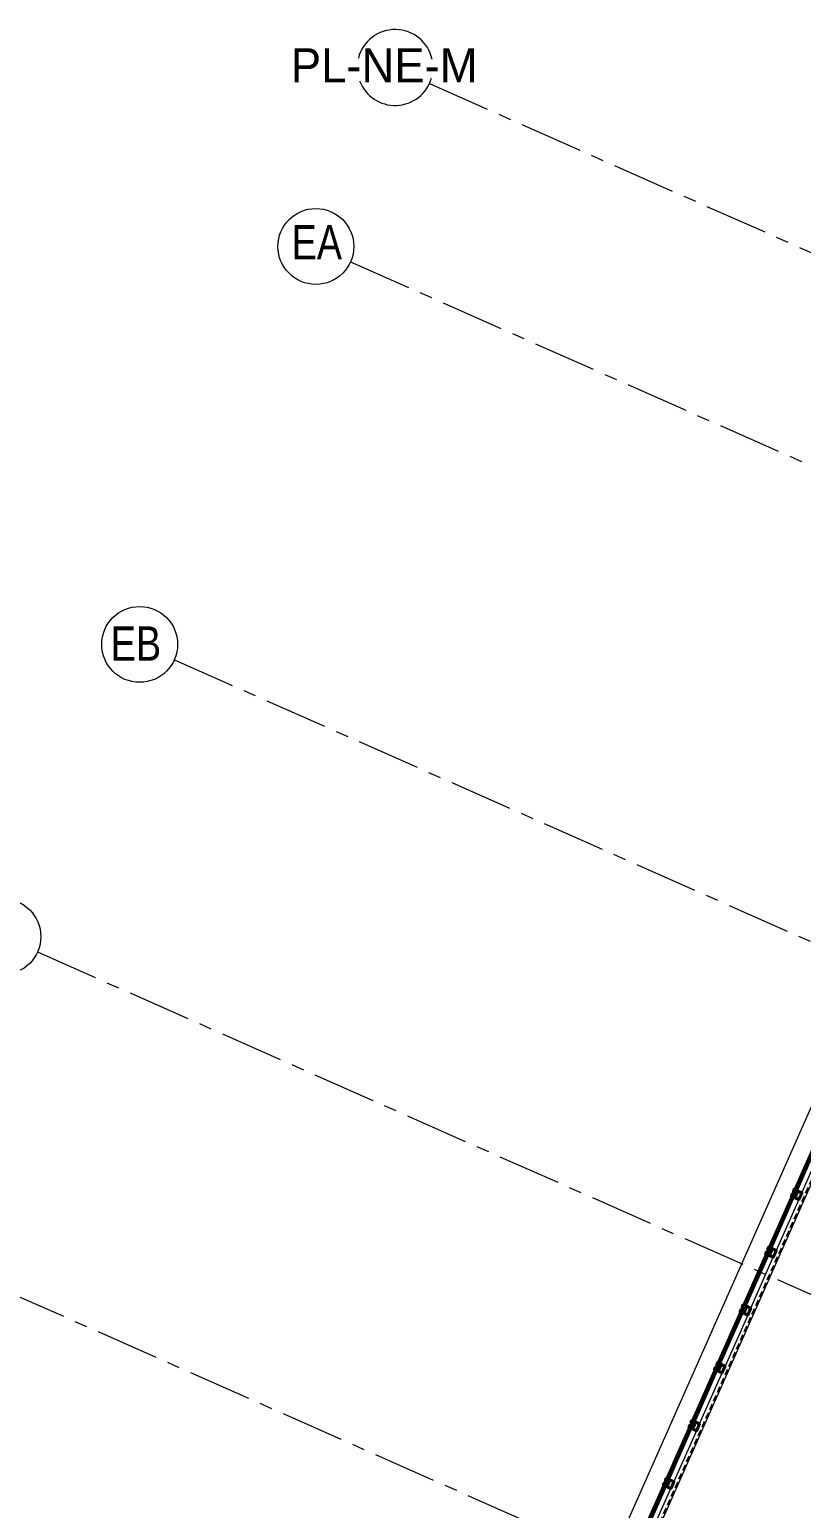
# Model space of a CAD drawing. Header units: inches. Extents: x -26500 to -19632, y -3347 to 2257.
# Drawn here: x -25080 to -24348, y 490 to 1894 of the extents above; entities that cross this region are included whole.
import ezdxf

# ---------------------------------------------------------------- set-up
doc = ezdxf.new("R2010")
doc.units = ezdxf.units.IN
doc.header["$LTSCALE"] = 48
doc.header["$MEASUREMENT"] = 0
doc.linetypes.add('A105$0$CENTER', pattern=[2, 1.25, -0.25, 0.25, -0.25])
doc.linetypes.add('NB - 9th floor_plan$0$HIDDEN2', pattern=[0.1875, 0.125, -0.0625])
for name, color, linetype in [('A105$0$A-FLOR-AWNG', 8, 'Continuous'), ('A105$0$A-FLOR-SLAB', 8, 'Continuous'), ('A105$0$A-GLAZ', 8, 'Continuous'), ('A105$0$A-GRID-1DP0-15', 8, 'Continuous'), ('A105$0$A-GRID-GRDP0-15', 8, 'Continuous'), ('A105$0$C-PROP', 8, 'Continuous'), ('NB - 9th floor_plan$0$STSLABEDGE', 1, 'NB - 9th floor_plan$0$HIDDEN2'), ('XREF', 7, 'Continuous')]:
    doc.layers.add(name, color=color, linetype=linetype)
doc.styles.add('A105$0$style-Arial', font='arial.ttf')

# ---------------------------------------------------------------- blocks, each defined once
blk = doc.blocks.new('NB - 9th floor_plan')
at = {"layer": 'NB - 9th floor_plan$0$STSLABEDGE', "transparency": 33554687, "elevation": 0}
blk.add_lwpolyline([(-24584.3, 246.3), (-24410.5, 169.3), (-24410.5, -7.4), (-22871, -7.4), (-22871, 52.6), (-22491, 52.6), (-22491, -7.4), (-21071.5, -7.4), (-21071.5, 1531.6), (-23870.5, 1531.6), (-23870.5, 1357.7), (-23921.2, 1307.6), (-24082.7, 1379.2), (-24584.3, 246.3)], close=True, dxfattribs=at)
blk = doc.blocks.new('A105$0$CW10_3')
at = {"layer": 'A105$0$A-GLAZ', "linetype": 'Continuous', "lineweight": 40}
for p, q in [((41.1, 110), (19, 60.2)), ((42.2, 109.5), (20.1, 59.7)), ((42.2, 109.5), (41.1, 110)), ((20.1, 59.7), (19, 60.2)), ((-5.3, 5.3), (16.8, 55.2)), ((-4.1, 4.8), (17.9, 54.7)), ((17.9, 54.7), (16.8, 55.2)), ((-4.1, 4.8), (-5.3, 5.3))]:
    blk.add_line(p, q, dxfattribs=at)
at = {"layer": 'A105$0$A-GLAZ', "linetype": 'Continuous', "lineweight": 0}
for p, q in [((41.3, 109.9), (19.2, 60.1)), ((41.8, 109.7), (19.7, 59.9)), ((47.2, 106.5), (25.7, 58.1)), ((-5.1, 5.2), (17, 55.1)), ((-4.6, 5), (17.5, 54.9)), ((1.4, 3.2), (22.9, 51.7))]:
    blk.add_line(p, q, dxfattribs=at)
at = {"layer": 'A105$0$A-GLAZ', "linetype": 'Continuous', "lineweight": 40, "flags": 128}
for points in [[(44.9, 111.3), (44.3, 110), (40.7, 111.6), (39.9, 109.8), (40.5, 109.5), (40.9, 110.4), (42.5, 109.7), (42.1, 108.8), (47.2, 106.5), (48.6, 109.7)], [(20.6, 56.5), (20, 55.1), (16.4, 56.7), (15.6, 54.9), (16.2, 54.6), (16.7, 55.5), (18.3, 54.8), (17.8, 53.9), (22.9, 51.7), (24.3, 54.9)], [(20.6, 56.5), (21.2, 57.9), (17.6, 59.5), (18.4, 61.3), (19.1, 61), (18.7, 60.1), (20.3, 59.4), (20.7, 60.3), (25.7, 58.1), (24.3, 54.9)], [(-3.7, 1.6), (-3.1, 3), (-6.7, 4.6), (-5.9, 6.4), (-5.2, 6.1), (-5.6, 5.2), (-4, 4.5), (-3.6, 5.4), (1.4, 3.2), (0, 0)]]:
    blk.add_lwpolyline(points, dxfattribs=at)
blk = doc.blocks.new('A105')
at = {"layer": 'A105$0$A-FLOR-AWNG', "lineweight": 0, "transparency": 33554687}
blk.add_line((-24033.7396, 1560.0949), (-24684.5815, 90.1818), dxfattribs=at)
at = {"layer": 'A105$0$A-FLOR-SLAB', "lineweight": 0, "transparency": 33554687}
blk.add_line((-24582.659, 246.8918), (-24082.047, 1377.5135), dxfattribs=at)
at = {"layer": 'A105$0$A-GLAZ', "lineweight": 0, "transparency": 33554687}
blk.add_line((-24599.4792, 240.3944), (-24088.548, 1394.3341), dxfattribs=at)
at = {"layer": 'A105$0$A-GRID-1DP0-15', "lineweight": 13, "transparency": 33554687}
for centre in [(-24808.7497, 1688.063, 0), (-24975.9962, 1310.3406), (-25105.8492, 1032.9756)]:
    blk.add_circle(centre, 36, dxfattribs=at)
for start, end in [(12.3744237, 165.6270042), (200.5139047, 343.9322995)]:
    blk.add_arc((-24733.5264, 1857.9355), 36, start, end, dxfattribs=at)
at = {"layer": 'A105$0$A-GRID-GRDP0-15', "linetype": 'A105$0$CENTER', "lineweight": 0, "transparency": 33554687}
for p, q in [((-24700.9134, 1842.6911), (-24022.0239, 1542.095)), ((-24775.83, 1673.4929, 0), (-23943.3256, 1304.8799, 0)), ((-24943.0764, 1295.7705), (-24110.5721, 927.1574)), ((-25072.9294, 1018.4055), (-24234.537, 647.1853)), ((-25191.031, 735.7705), (-24358.5266, 367.1574))]:
    blk.add_line(p, q, dxfattribs=at)
at = {"layer": 'A105$0$C-PROP', "lineweight": 40, "transparency": 33554687, "flags": 128}
blk.add_lwpolyline([(-25004.5437, -676.9041), (-24022.0239, 1542.095), (-21061.0239, 1542.095), (-21061.0239, -676.9042)], dxfattribs=at)
at = {"layer": 'A105$0$A-GLAZ', "lineweight": 40, "transparency": 33554687}
for p in [(-24348.8427, 786.6934), (-24397.4263, 676.9682), (-24446.01, 567.2429), (-24494.5937, 457.5177)]:
    blk.add_blockref('A105$0$CW10_3', p, dxfattribs=at)
at = {"layer": 'A105$0$A-GRID-1DP0-15', "lineweight": 13, "transparency": 33554687, "style": 'A105$0$style-Arial'}
for s, width, p in [('PL-NE-M', 0.95, (-24832.5166, 1843.7117)), ('EA', 0.789231, (-24831.7152, 1675.8433, 0)), ('EB', 0.789231, (-25003.4502, 1294.9404))]:
    blk.add_text(s, height=32.5, rotation=0.0086, dxfattribs=dict(at, width=width)).set_placement(p)

msp = doc.modelspace()

# ---------------------------------------------------------------- block references
at = {"layer": 'XREF', "transparency": 33554467}
msp.add_blockref('A105', (0, 0), dxfattribs=at)
at = {"layer": 'XREF'}
msp.add_blockref('NB - 9th floor_plan', (0, 0), dxfattribs=at)

doc.saveas('drawing.dxf')
